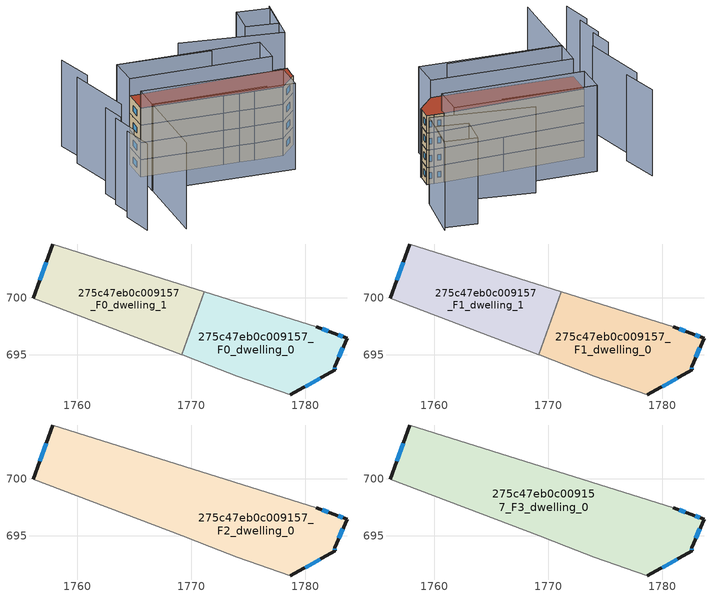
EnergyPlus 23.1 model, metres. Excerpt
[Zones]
275c47eb0c009157_F0_dwelling_0
 floor ground (EU_floor_Construction): 1782.5,696.9 1783.64,696.44 1782.58,693.96 1782.59,693.69 1778.65,691.49 1774.04,693.13 1771.67,694.06 1769.2,694.99 1769.17,695 1771.15,700.54 1780.94,697.46 z0
 wall outside (EU_wall_Construction): 1778.65,691.49 1782.59,693.69 1782.58,693.96 1783.64,696.44 1782.5,696.9 1780.94,697.46 z0:3
 wall adiabatic (EU_wall_Construction): 1769.17,695 1769.2,694.99 1771.67,694.06 1774.04,693.13 1778.65,691.49 / 1780.94,697.46 1771.15,700.54 z0:3
 wall to 275c47eb0c009157_F0_dwelling_1 (EU_wall_Construction): 1771.15,700.54 1769.17,695 z0:3
 window (EU_Window_Construction): 1782.93,694.79 1783.29,695.61 / 1782.59,693.78 1782.58,693.87 / 1779.96,692.22 1781.27,692.96 / 1781.98,697.09 1781.46,697.27 / 1783.26,696.59 1782.88,696.75 z1:2
275c47eb0c009157_F0_dwelling_1
 floor ground (EU_floor_Construction): 1771.15,700.54 1769.17,695 1756.12,699.98 1757.86,704.71 z0
 wall outside (EU_wall_Construction): 1757.86,704.71 1756.12,699.98 z0:3
 wall adiabatic (EU_wall_Construction): 1771.15,700.54 1757.86,704.71 / 1756.12,699.98 1769.17,695 z0:3
 window (EU_Window_Construction): 1757.28,703.13 1756.7,701.56 z1:2
275c47eb0c009157_F1_dwelling_0
 floor to 275c47eb0c009157_F0_dwelling_0 (EU_floor_Construction): 1782.5,696.9 1783.64,696.44 1782.58,693.96 1782.59,693.69 1778.65,691.49 1774.04,693.13 1771.67,694.06 1769.2,694.99 1769.17,695 1771.15,700.54 1780.94,697.46 z3
 wall outside (EU_wall_Construction): 1778.65,691.49 1782.59,693.69 1782.58,693.96 1783.64,696.44 1782.5,696.9 1780.94,697.46 z3:6
 wall adiabatic (EU_wall_Construction): 1769.17,695 1769.2,694.99 1771.67,694.06 1774.04,693.13 1778.65,691.49 / 1780.94,697.46 1771.15,700.54 z3:6
 wall to 275c47eb0c009157_F1_dwelling_1 (EU_wall_Construction): 1771.15,700.54 1769.17,695 z3:6
 window (EU_Window_Construction): 1782.93,694.79 1783.29,695.61 / 1782.59,693.78 1782.58,693.87 / 1779.96,692.22 1781.27,692.96 / 1781.98,697.09 1781.46,697.27 / 1783.26,696.59 1782.88,696.75 z4:5
275c47eb0c009157_F1_dwelling_1
 floor to 275c47eb0c009157_F0_dwelling_1 (EU_floor_Construction): 1771.15,700.54 1769.17,695 1756.12,699.98 1757.86,704.71 z3
 wall outside (EU_wall_Construction): 1757.86,704.71 1756.12,699.98 z3:6
 wall adiabatic (EU_wall_Construction): 1771.15,700.54 1757.86,704.71 / 1756.12,699.98 1769.17,695 z3:6
 window (EU_Window_Construction): 1757.28,703.13 1756.7,701.56 z4:5
275c47eb0c009157_F2_dwelling_0
 floor to 275c47eb0c009157_F1_dwelling_0 (EU_floor_Construction): 1782.5,696.9 1783.64,696.44 1782.58,693.96 1782.59,693.69 1778.65,691.49 1774.04,693.13 1771.67,694.06 1769.2,694.99 1769.17,695 1771.15,700.54 1780.94,697.46 z6
 floor to 275c47eb0c009157_F1_dwelling_1 (EU_floor_Construction): 1771.15,700.54 1769.17,695 1756.12,699.98 1757.86,704.71 z6
 wall outside (EU_wall_Construction): 1778.65,691.49 1782.59,693.69 1782.58,693.96 1783.64,696.44 1782.5,696.9 1780.94,697.46 / 1757.86,704.71 1756.12,699.98 z6:9
 wall adiabatic (EU_wall_Construction): 1756.12,699.98 1769.2,694.99 1771.67,694.06 1774.04,693.13 1778.65,691.49 / 1780.94,697.46 1757.86,704.71 z6:9
 window (EU_Window_Construction): 1782.93,694.79 1783.29,695.61 / 1782.59,693.78 1782.58,693.87 / 1779.96,692.22 1781.27,692.96 / 1757.28,703.13 1756.7,701.56 / 1781.98,697.09 1781.46,697.27 / 1783.26,696.59 1782.88,696.75 z7:8
275c47eb0c009157_F3_dwelling_0
 floor to 275c47eb0c009157_F2_dwelling_0 (EU_floor_Construction): 1780.94,697.46 1782.5,696.9 1783.64,696.44 1782.58,693.96 1782.59,693.69 1778.65,691.49 1774.04,693.13 1771.67,694.06 1769.2,694.99 1756.12,699.98 1757.86,704.71 z9
 wall outside (EU_wall_Construction): 1778.65,691.49 1782.59,693.69 1782.58,693.96 1783.64,696.44 1782.5,696.9 1780.94,697.46 / 1757.86,704.71 1756.12,699.98 z9:12
 wall adiabatic (EU_wall_Construction): 1756.12,699.98 1769.2,694.99 1771.67,694.06 1774.04,693.13 1778.65,691.49 / 1780.94,697.46 1757.86,704.71 z9:12
 window (EU_Window_Construction): 1782.93,694.79 1783.29,695.61 / 1782.59,693.78 1782.58,693.87 / 1779.96,692.22 1781.27,692.96 / 1757.28,703.13 1756.7,701.56 / 1781.98,697.09 1781.46,697.27 / 1783.26,696.59 1782.88,696.75 z10:11
 roof outside (EU_roof_Construction): 1782.59,693.69 1782.58,693.96 1783.64,696.44 1782.5,696.9 1780.94,697.46 1757.86,704.71 1756.12,699.98 1769.2,694.99 1771.67,694.06 1774.04,693.13 1778.65,691.49 z12
shading: 1748.88,680.28 1754.3,695.01 / 1754.3,695.01 1772.51,688.31 / 1744.54,689.68 1743.85,683.95 / 1746.4,694.68 1745.79,689.52 / 1747.8,698.77 1747.28,694.49 / 1752,710.55 1750.48,698.14 / 1754.29,717.03 1753.62,710.07 / 1792.68,711.4 1788.08,702.19 / 1788.08,702.19 1772.55,709.96 / 1774.76,704.38 1759.7,710.04 / 1756.12,699.98 1778.64,691.49 / 1778.64,691.49 1776.71,686.36 / 1776.71,686.36 1754.19,694.85 / 1754.19,694.85 1756.12,699.98 / 1759.77,710.01 1782.51,701.81 / 1782.51,701.81 1780.6,696.51 / 1780.6,696.51 1757.86,704.71 / 1757.86,704.71 1759.77,710.01 / 1792.13,710.64 1789.63,705.48 / 1789.63,705.48 1784.71,707.86 / 1784.71,707.86 1787.21,713.02 / 1787.21,713.02 1792.13,710.64 z0:15
[Building]
EU S2 Campaign: North Axis=0; Terrain=City; Solar Distribution=FullExterior
[Site:Location]
Bologna: Latitude=44.5; Longitude=11.25; Time Zone=1; Elevation=37
[SizingPeriod:WeatherFileDays]
AnnualSizingPeriod: Begin Month=1; Begin Day of Month=1; End Month=12; End Day of Month=31; Day of Week for Start Day=Monday; Use Weather File Daylight Saving Period=No; Use Weather File Rain and Snow Indicators=No
[MATERIAL]
EU_InternalMass_Material: Roughness=MediumRough; Thickness=0.1; Conductivity=1; Density=1800; Specific Heat=900; Thermal Absorptance=0.9; Solar Absorptance=0.7; Visible Absorptance=0.7
[MATERIAL:NOMASS] Roughness=MediumRough; Thermal Absorptance=0.9; Solar Absorptance=0.7; Visible Absorptance=0.7
Name | Thermal Resistance
EU_wall_NoMass | 0.937881
EU_roof_NoMass | 0.548572
EU_floor_NoMass | 0.71348
[WINDOWMATERIAL:SIMPLEGLAZINGSYSTEM]
EU_Window_SimpleGlazing: UFactor=4.25633; Solar Heat Gain Coefficient=0.85; Visible Transmittance=0.85
[CONSTRUCTION]
EU_wall_Construction: EU_wall_NoMass
EU_roof_Construction: EU_roof_NoMass
EU_floor_Construction: EU_floor_NoMass
EU_Window_Construction: EU_Window_SimpleGlazing
EU_InternalMass_Construction: EU_InternalMass_Material
[ZONE] Type=1; Multiplier=1; Ceiling Height=autocalculate; Floor Area=autocalculate; Part of Total Floor Area=Yes
Name | Volume
275c47eb0c009157_F0_dwelling_0 | 228.321
275c47eb0c009157_F1_dwelling_0 | 228.322
275c47eb0c009157_F2_dwelling_0 | 456.631
275c47eb0c009157_F3_dwelling_0 | 456.632
275c47eb0c009157_F0_dwelling_1 | 228.319
275c47eb0c009157_F1_dwelling_1 | 228.318
[INTERNALMASS] Construction=EU_InternalMass_Construction
Name | Zone or ZoneList | Surface Area
275c47eb0c009157_F0_dwelling_0_EU_InternalMass | 275c47eb0c009157_F0_dwelling_0 | 76.1076
275c47eb0c009157_F0_dwelling_1_EU_InternalMass | 275c47eb0c009157_F0_dwelling_1 | 76.106
275c47eb0c009157_F1_dwelling_0_EU_InternalMass | 275c47eb0c009157_F1_dwelling_0 | 76.1076
275c47eb0c009157_F1_dwelling_1_EU_InternalMass | 275c47eb0c009157_F1_dwelling_1 | 76.106
275c47eb0c009157_F2_dwelling_0_EU_InternalMass | 275c47eb0c009157_F2_dwelling_0 | 152.211
275c47eb0c009157_F3_dwelling_0_EU_InternalMass | 275c47eb0c009157_F3_dwelling_0 | 152.211
[OTHEREQUIPMENT] Fuel Type=Electricity; Design Level Calculation Method=Watts/Area; Power per Zone Floor Area=1; Fraction Latent=0; Fraction Radiant=0; Fraction Lost=0; Carbon Dioxide Generation Rate=0; EndUse Subcategory=EU_Step8_InternalGains
Name | Zone or ZoneList or Space or SpaceList | Schedule
EU_Step8_InternalGain_275c47eb0c009157_F0_dwelling_0_f000 | 275c47eb0c009157_F0_dwelling_0 | EU_Step8_GainSchedule_275c47eb0c009157_F0_dwelling_0_f000
EU_Step8_InternalGain_275c47eb0c009157_F0_dwelling_1_f000 | 275c47eb0c009157_F0_dwelling_1 | EU_Step8_GainSchedule_275c47eb0c009157_F0_dwelling_1_f000
EU_Step8_InternalGain_275c47eb0c009157_F1_dwelling_0_f000 | 275c47eb0c009157_F1_dwelling_0 | EU_Step8_GainSchedule_275c47eb0c009157_F1_dwelling_0_f000
EU_Step8_InternalGain_275c47eb0c009157_F1_dwelling_1_f000 | 275c47eb0c009157_F1_dwelling_1 | EU_Step8_GainSchedule_275c47eb0c009157_F1_dwelling_1_f000
EU_Step8_InternalGain_275c47eb0c009157_F2_dwelling_0_f000 | 275c47eb0c009157_F2_dwelling_0 | EU_Step8_GainSchedule_275c47eb0c009157_F2_dwelling_0_f000
EU_Step8_InternalGain_275c47eb0c009157_F3_dwelling_0_f000 | 275c47eb0c009157_F3_dwelling_0 | EU_Step8_GainSchedule_275c47eb0c009157_F3_dwelling_0_f000
[ZONEVENTILATION:DESIGNFLOWRATE] Schedule=EU_AlwaysOn; Design Flow Rate Calculation Method=AirChanges/Hour; Air Changes per Hour=0.687892; Ventilation Type=Natural; Fan Pressure Rise=0; Fan Total Efficiency=1; Constant Term Coefficient=1; Temperature Term Coefficient=0; Velocity Term Coefficient=0; Velocity Squared Term Coefficient=0; Minimum Indoor Temperature=-100; Maximum Indoor Temperature=100; Delta Temperature=-100; Minimum Outdoor Temperature=-100; Maximum Outdoor Temperature=100; Maximum Wind Speed=40
Name | Zone or ZoneList or Space or SpaceList
EU_ConstantAir_275c47eb0c009157_F0_dwelling_0 | 275c47eb0c009157_F0_dwelling_0
EU_ConstantAir_275c47eb0c009157_F0_dwelling_1 | 275c47eb0c009157_F0_dwelling_1
EU_ConstantAir_275c47eb0c009157_F1_dwelling_0 | 275c47eb0c009157_F1_dwelling_0
EU_ConstantAir_275c47eb0c009157_F1_dwelling_1 | 275c47eb0c009157_F1_dwelling_1
EU_ConstantAir_275c47eb0c009157_F2_dwelling_0 | 275c47eb0c009157_F2_dwelling_0
EU_ConstantAir_275c47eb0c009157_F3_dwelling_0 | 275c47eb0c009157_F3_dwelling_0
[HVACTEMPLATE:THERMOSTAT] Constant Heating Setpoint=20; Constant Cooling Setpoint=50
EU_HeatOnly_275c47eb0c009157_F0_dwelling_0; EU_HeatOnly_275c47eb0c009157_F0_dwelling_1; EU_HeatOnly_275c47eb0c009157_F1_dwelling_0; EU_HeatOnly_275c47eb0c009157_F1_dwelling_1; EU_HeatOnly_275c47eb0c009157_F2_dwelling_0; EU_HeatOnly_275c47eb0c009157_F3_dwelling_0
[HVACTEMPLATE:ZONE:IDEALLOADSAIRSYSTEM] System Availability Schedule=EU_AlwaysOn; Maximum Heating Supply Air Temperature=50; Minimum Cooling Supply Air Temperature=13; Maximum Heating Supply Air Humidity Ratio=0.0156; Minimum Cooling Supply Air Humidity Ratio=0.0077; Heating Limit=NoLimit; Cooling Limit=NoLimit; Heating Availability Schedule=EU_AlwaysOn; Cooling Availability Schedule=EU_CoolingOff; Dehumidification Control Type=ConstantSensibleHeatRatio; Cooling Sensible Heat Ratio=0.7; Dehumidification Setpoint=60; Humidification Control Type=None; Humidification Setpoint=30; Outdoor Air Method=None; Outdoor Air Flow Rate per Person=0.00944; Outdoor Air Flow Rate per Zone Floor Area=0; Outdoor Air Flow Rate per Zone=0; Demand Controlled Ventilation Type=None; Outdoor Air Economizer Type=NoEconomizer; Heat Recovery Type=None; Sensible Heat Recovery Effectiveness=0.7; Latent Heat Recovery Effectiveness=0.65
Name | Template Thermostat
275c47eb0c009157_F0_dwelling_0 | EU_HeatOnly_275c47eb0c009157_F0_dwelling_0
275c47eb0c009157_F0_dwelling_1 | EU_HeatOnly_275c47eb0c009157_F0_dwelling_1
275c47eb0c009157_F1_dwelling_0 | EU_HeatOnly_275c47eb0c009157_F1_dwelling_0
275c47eb0c009157_F1_dwelling_1 | EU_HeatOnly_275c47eb0c009157_F1_dwelling_1
275c47eb0c009157_F2_dwelling_0 | EU_HeatOnly_275c47eb0c009157_F2_dwelling_0
275c47eb0c009157_F3_dwelling_0 | EU_HeatOnly_275c47eb0c009157_F3_dwelling_0
[SIZING:ZONE] Zone Cooling Design Supply Air Temperature Input Method=SupplyAirTemperature; Zone Cooling Design Supply Air Temperature=13; Zone Heating Design Supply Air Temperature Input Method=SupplyAirTemperature; Zone Heating Design Supply Air Temperature=50; Zone Cooling Design Supply Air Humidity Ratio=0.008; Zone Heating Design Supply Air Humidity Ratio=0.008; Cooling Design Air Flow Method=DesignDay; Cooling Design Air Flow Rate=0; Cooling Minimum Air Flow per Zone Floor Area=0.000762; Cooling Minimum Air Flow=0; Cooling Minimum Air Flow Fraction=0.2; Heating Design Air Flow Method=DesignDay; Heating Design Air Flow Rate=0; Heating Maximum Air Flow per Zone Floor Area=0.002032; Heating Maximum Air Flow=0.141576; Heating Maximum Air Flow Fraction=0.3; Account for Dedicated Outdoor Air System=No; Dedicated Outdoor Air System Control Strategy=NeutralSupplyAir; Dedicated Outdoor Air Low Setpoint Temperature for Design=autosize; Dedicated Outdoor Air High Setpoint Temperature for Design=autosize; Zone Load Sizing Method=Sensible Load Only No Latent Load; Zone Latent Cooling Design Supply Air Humidity Ratio Input Method=HumidityRatioDifference; Zone Cooling Design Supply Air Humidity Ratio Difference=0.005; Zone Latent Heating Design Supply Air Humidity Ratio Input Method=HumidityRatioDifference; Zone Humidification Design Supply Air Humidity Ratio Difference=0.005
275c47eb0c009157_F0_dwelling_0; 275c47eb0c009157_F0_dwelling_1; 275c47eb0c009157_F1_dwelling_0; 275c47eb0c009157_F1_dwelling_1; 275c47eb0c009157_F2_dwelling_0; 275c47eb0c009157_F3_dwelling_0
[SCHEDULE:CONSTANT]
Name | Hourly Value
EU_AlwaysOn | 1
EU_CoolingOff | 0
[SCHEDULE:FILE] Column Number=1; Rows to Skip at Top=0; Number of Hours of Data=8760; Column Separator=Comma; Interpolate to Timestep=No; Minutes per Item=60; Adjust Schedule for Daylight Savings=Yes
Name | File
EU_Step8_GainSchedule_275c47eb0c009157_F0_dwelling_0_f000 | ../../schedules/275c47eb0c009157/275c47eb0c009157_F0_dwelling_0_f000_gain.csv
EU_Step8_GainSchedule_275c47eb0c009157_F0_dwelling_1_f000 | ../../schedules/275c47eb0c009157/275c47eb0c009157_F0_dwelling_1_f000_gain.csv
EU_Step8_GainSchedule_275c47eb0c009157_F1_dwelling_0_f000 | ../../schedules/275c47eb0c009157/275c47eb0c009157_F1_dwelling_0_f000_gain.csv
EU_Step8_GainSchedule_275c47eb0c009157_F1_dwelling_1_f000 | ../../schedules/275c47eb0c009157/275c47eb0c009157_F1_dwelling_1_f000_gain.csv
EU_Step8_GainSchedule_275c47eb0c009157_F2_dwelling_0_f000 | ../../schedules/275c47eb0c009157/275c47eb0c009157_F2_dwelling_0_f000_gain.csv
EU_Step8_GainSchedule_275c47eb0c009157_F3_dwelling_0_f000 | ../../schedules/275c47eb0c009157/275c47eb0c009157_F3_dwelling_0_f000_gain.csv
